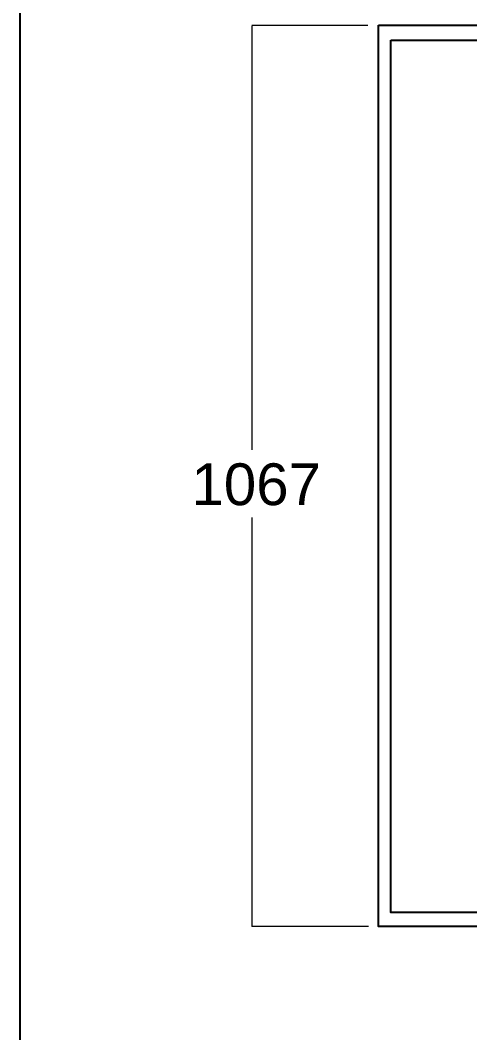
# Model space of a CAD drawing. Header units: inches. Extents: x 18739 to 22272, y 3658 to 7913.
# Drawn here: x 21728.7 to 21759.5, y 4849.4 to 4918.8 of the extents above; entities that cross this region are included whole.
import ezdxf

# ---------------------------------------------------------------- set-up
doc = ezdxf.new("R2010")
doc.units = ezdxf.units.IN
doc.header["$MEASUREMENT"] = 0
doc.layers.add('ENCLOSRURE', color=7, linetype='Continuous', lineweight=20)
doc.styles.get("Standard").update_dxf_attribs({"font": 'arial.ttf'})

msp = doc.modelspace()

# ---------------------------------------------------------------- linework, layer by layer
at = {"elevation": 0.01028}
msp.add_lwpolyline([(21728.6544, 4806.85811), (21728.6544, 4993.36027), (21995.86625, 4993.36027), (21995.86625, 4806.85811)], close=True, dxfattribs=at)
at = {"color": 7}
for points in [[(21753.2413, 4918.47231), (21794.27881, 4918.47231), (21794.27881, 4856.69833), (21753.2413, 4856.69833)], [(21754.09408, 4917.46154), (21793.47216, 4917.46154), (21793.47216, 4857.64968), (21754.09408, 4857.64968)]]:
    msp.add_lwpolyline(points, close=True, dxfattribs=at)
at = {"layer": 'ENCLOSRURE', "color": 252}
for p, q in [((21752.51928, 4918.45783), (21744.55177, 4918.45783)), ((21744.55177, 4918.44765), (21744.55177, 4889.37158)), ((21744.55753, 4884.72049), (21744.55753, 4856.68776)), ((21752.5523, 4856.68776), (21744.55753, 4856.68776))]:
    msp.add_line(p, q, dxfattribs=at)

# ---------------------------------------------------------------- texts
at = {"layer": 'ENCLOSRURE'}
msp.add_text('1067', height=2.861161, dxfattribs=at).set_placement((21740.40258, 4885.57813))

doc.saveas('drawing.dxf')
